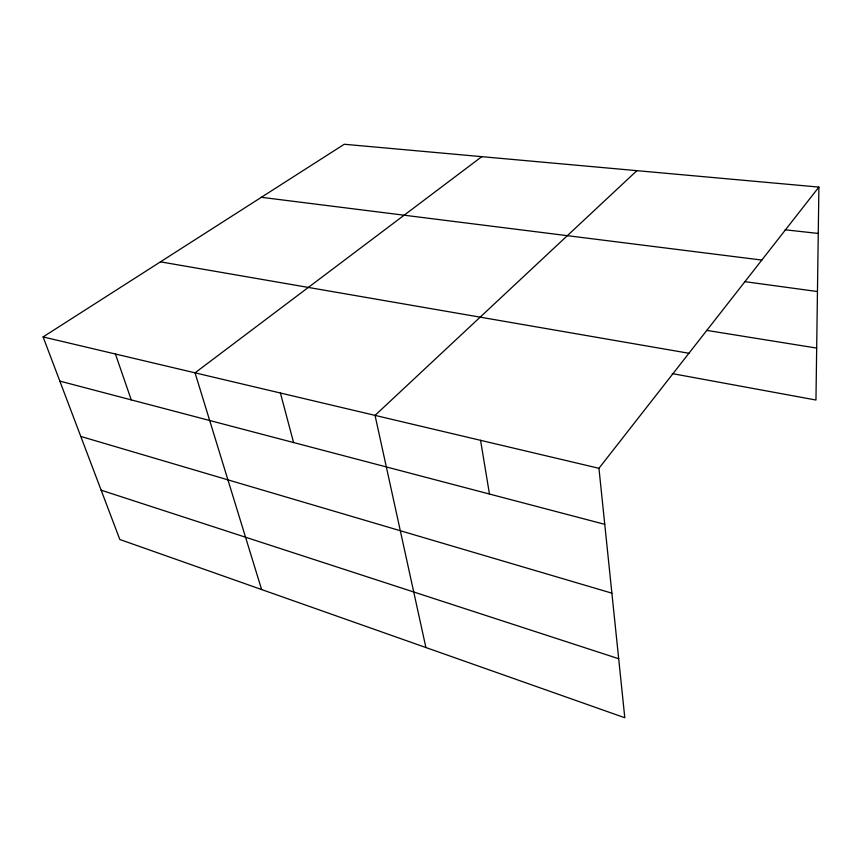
<?xml version="1.0" encoding="UTF-8"?>
<svg xmlns="http://www.w3.org/2000/svg" width="862" height="862" viewBox="0 0 862 862"><rect width="100%" height="100%" fill="white"/><g stroke="black" fill="none" stroke-linecap="round" stroke-linejoin="round"><path stroke-width="1.29" d="M818.9 187.086L598.95 468.303L624.799 717.744L119.818 539.493L43.1 336.923L344.272 144.256L818.9 187.086L815.958 400.022L672.274 373.602M636.899 170.665L375.045 415.387L425.903 647.534M481.793 156.668L195.038 372.837L261.628 589.554M785.131 229.788L818.264 233.451M261.348 197.301L761.825 260.065M744.466 281.605L817.456 291.539M706.614 330.372L816.68 348.086M160.451 261.843L688.921 353.269M43.1 336.923L598.95 468.303M59.834 381.112L604.747 524.333M80.791 436.431L611.891 593.164M101.145 490.187L618.679 658.73M115.422 354.013L131.25 399.882M280.409 393.018L293.576 442.551M480.565 440.32L489.454 494.023"/></g></svg>
